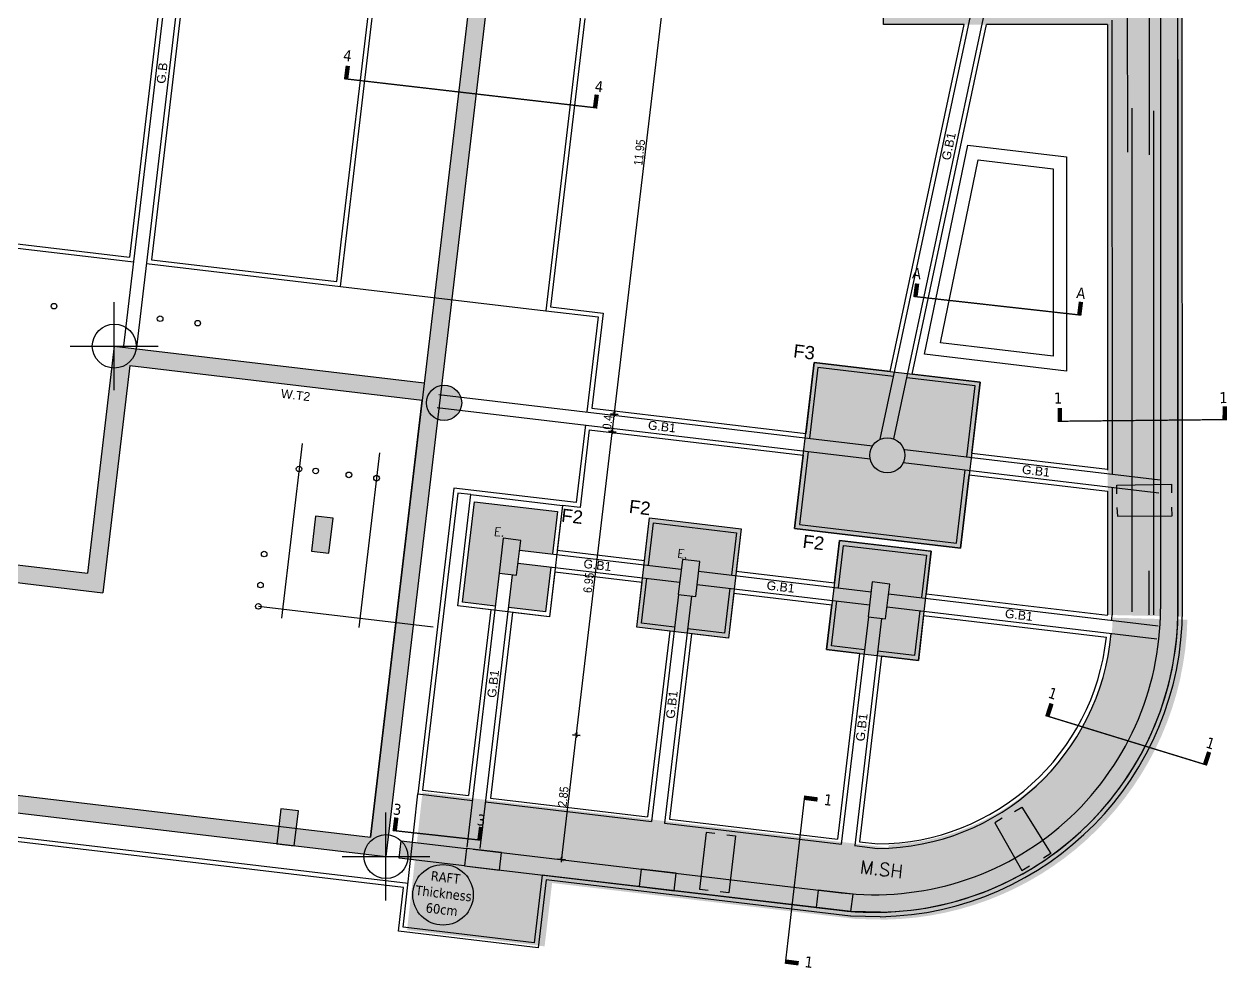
# Model space of a CAD drawing. Header units: millimetres. Extents: x 353738 to 353779397, y 355916 to 355984.
# Drawn here: x 353781.55 to 353808.91, y 355917.81 to 355939.27 of the extents above; entities that cross this region are included whole.
import ezdxf
from ezdxf.enums import TextEntityAlignment as Align
from ezdxf.lldxf.tags import DXFTag

# ---------------------------------------------------------------- set-up
doc = ezdxf.new("R2010")
doc.units = ezdxf.units.MM
doc.header["$PDMODE"] = 34
doc.header["$PDSIZE"] = -1.5
doc.linetypes.add('( Hidden )', pattern=[0.375, 0.25, -0.125])
for name, color, linetype in [('$AUDIT_BAD_LAYER1', 7, 'Continuous'), ('A-G-DIMENSION', 191, 'Continuous'), ('P-R-WPUS', 4, 'DRAIN_PIPE'), ('S-BLINDING LINE', 1, 'Continuous'), ('S-CONCRETE PLANS', 4, 'Continuous'), ('S-S-BEARING WALL', 150, 'Continuous'), ('S-S-BEARING WALL HATCH', 250, 'Continuous'), ('S-S-BEARING WALL HATCH UNDER THE GROUND', 250, 'Continuous'), ('S-S-BEARING WALL UNDER THE GROUND', 150, 'Continuous'), ('S-S-COLUMN', 60, 'Continuous'), ('S-S-COLUMN HATCH', 250, 'Continuous'), ('S-Steel', 3, 'Continuous'), ('S-SYMPOLS', 6, 'Continuous'), ('S-TAGS', 135, 'Continuous'), ('S-TEXT- BEAMS', 7, 'Continuous'), ('S-Text-Col.', 7, 'Continuous'), ('steel', 3, 'Continuous')]:
    doc.layers.add(name, color=color, linetype=linetype)
doc.layers.add('S-D-WATER PROOF', color=8, linetype='( Hidden )', lineweight=0)
doc.styles.add('ARIAL', font='arial.ttf')
doc.styles.add('Site 1-200 (m)', font='arial.ttf', dxfattribs={"width": 0.85, "height": 0.2})
doc.styles.get("Standard").update_dxf_attribs({"font": 'simplex.shx'})
doc.styles.add('Tohama', font='tahoma.ttf')
tags = doc.linetypes.add('DRAIN_PIPE', pattern='A,0.5,-0.2,["D",Standard,S=0.1,R=0,X=-0.1,Y=-0.05],-0.2', length=0.9).pattern_tags.tags
tags[6] = DXFTag(74, 10)
doc.dimstyles.new('FC 1-200 (m)', dxfattribs={"dimtxt": 0.26, "dimasz": 0.03, "dimexe": 0.144, "dimexo": 0.144, "dimgap": 0.03, "dimtad": 1, "dimzin": 9, "dimdsep": 46, "dimtxsty": 'Site 1-200 (m)', "dimblk": 'CC-DIMTICK', "dimcen": 90, "dimse1": 1, "dimse2": 1, "dimclrd": 256, "dimclrt": 256, "dimadec": 3, "dimazin": 0, "dimtfac": 1, "dimtix": 1, "dimtmove": 2, "dimatfit": 3, "dimfxl": 0.144, "dimtolj": 1, "dimlwd": -1, "dimarcsym": 0})

# ---------------------------------------------------------------- blocks, each defined once
blk = doc.blocks.new('CC-DIMTICK')
for p, q in [((0, 2.999999999999943), (0, -3.000000000000056)), ((2, -5.68e-14), (-2, -5.68e-14))]:
    blk.add_line(p, q)
at = {"const_width": 0.4444444444444445, "flags": 128}
blk.add_lwpolyline([(-1.414213562373094, -1.414213562373151), (1.414213562373094, 1.414213562373038)], dxfattribs=at)
blk = doc.blocks.new('*D4')
at = {"layer": 'A-G-DIMENSION', "transparency": 16777216}
blk.add_line((353793.7859694164, 355920.3012754897), (353794.1134395671, 355923.0683699052), dxfattribs=at)
at = {"layer": 'A-G-DIMENSION', "transparency": 16777216, "xscale": 0.03, "yscale": 0.03, "zscale": 0.03}
for p, rotation in [((353794.1169652956, 355923.0981620055), 83.25075668167635), ((353793.7824436879, 355920.2714833894), 263.2507566816763)]:
    blk.add_blockref('CC-DIMTICK', p, dxfattribs=dict(at, rotation=rotation))
at = {"layer": 'A-G-DIMENSION', "transparency": 16777216, "insert": (353793.8185054472, 355921.7003493708), "char_height": 0.2, "attachment_point": 5, "rotation": 83.25075668167635, "style": 'Site 1-200 (m)'}
blk.add_mtext('\\A1;2.85', dxfattribs=at)
blk = doc.blocks.new('*D5')
at = {"layer": 'A-G-DIMENSION', "transparency": 16777216}
blk.add_line((353794.1204910241, 355923.1279541058), (353794.9302402145, 355929.9702646435), dxfattribs=at)
at = {"layer": 'A-G-DIMENSION', "transparency": 16777216, "xscale": 0.03, "yscale": 0.03, "zscale": 0.03}
for p, rotation in [((353794.933765943, 355930.0000567438), 83.25075668167635), ((353794.1169652956, 355923.0981620055), 263.2507566816763)]:
    blk.add_blockref('CC-DIMTICK', p, dxfattribs=dict(at, rotation=rotation))
at = {"layer": 'A-G-DIMENSION', "transparency": 16777216, "insert": (353794.3941665747, 355926.564636048), "char_height": 0.2, "attachment_point": 5, "rotation": 83.25075668167635, "style": 'Site 1-200 (m)'}
blk.add_mtext('\\A1;6.95', dxfattribs=at)
blk = doc.blocks.new('*D6')
at = {"layer": 'A-G-DIMENSION', "transparency": 16777216}
blk.add_line((353794.9372916715, 355930.0298488441), (353794.9772503237, 355930.3674959951), dxfattribs=at)
at = {"layer": 'A-G-DIMENSION', "transparency": 16777216, "xscale": 0.03, "yscale": 0.03, "zscale": 0.03}
for p, rotation in [((353794.9807760521, 355930.3972880954), 83.25075668167635), ((353794.933765943, 355930.0000567438), 263.2507566816763)]:
    blk.add_blockref('CC-DIMTICK', p, dxfattribs=dict(at, rotation=rotation))
at = {"layer": 'A-G-DIMENSION', "transparency": 16777216, "insert": (353794.826071953, 355930.214199093), "char_height": 0.2, "attachment_point": 5, "rotation": 83.25075668167635, "style": 'Site 1-200 (m)'}
blk.add_mtext('\\A1;0.4', dxfattribs=at)
blk = doc.blocks.new('*D7')
at = {"layer": 'A-G-DIMENSION', "transparency": 16777216}
blk.add_line((353794.9843017806, 355930.4270801958), (353796.3816773329, 355942.2347826052), dxfattribs=at)
at = {"layer": 'A-G-DIMENSION', "transparency": 16777216, "xscale": 0.03, "yscale": 0.03, "zscale": 0.03}
for p, rotation in [((353796.3852030614, 355942.2645747055), 83.25075668167635), ((353794.9807760521, 355930.3972880954), 263.2507566816763)]:
    blk.add_blockref('CC-DIMTICK', p, dxfattribs=dict(at, rotation=rotation))
at = {"layer": 'A-G-DIMENSION', "transparency": 16777216, "insert": (353795.5517905122, 355936.3464580739), "char_height": 0.2, "attachment_point": 5, "rotation": 83.25075668167635, "style": 'Site 1-200 (m)'}
blk.add_mtext('\\A1;11.95', dxfattribs=at)

msp = doc.modelspace()

# ---------------------------------------------------------------- hatches: boundary and pattern name
at = {"linetype": 'DRAIN_PIPE'}
h = msp.add_hatch(color=2, dxfattribs=at)
h.dxf.hatch_style = 1
h.paths.add_polyline_path([(353793.6851647515, 355928.184197383), (353791.7983158345, 355928.4074954011), (353791.5280077073, 355926.123415133), (353792.2730775729, 355926.0352402809), (353792.3609604448, 355926.7800799617), (353792.4549806631, 355927.5745426635), (353792.8522120139, 355927.5275325544), (353792.8260967186, 355927.3068605703), (353793.5709055016, 355927.2187166158)])
h.paths.add_polyline_path([(353793.5356479199, 355926.9207931026), (353792.7908391368, 355927.0089370571), (353792.7581917958, 355926.7330698526), (353792.6588840211, 355926.7448223724), (353792.571001593, 355925.999982639), (353793.4148566243, 355925.9001171148)])
h.paths.add_polyline_path([(353792.2060414504, 355927.5917561247), (353792.4920480231, 355927.5579088462), (353792.5258953016, 355927.8439154188), (353792.2398887289, 355927.8777626974)], flags=24)
at = {"layer": 'S-D-WATER PROOF'}
h = msp.add_hatch(color=254, dxfattribs=at)
h.dxf.hatch_style = 1
h.paths.add_polyline_path([(353796.5214760477, 355977.2521893361), (353796.0359116588, 355973.0234286839), (353806.1911921027, 355971.8171892425), (353806.1934424161, 355961.179397847), (353803.5444633846, 355961.1788374833), (353803.5452672415, 355957.378805547), (353805.6942420709, 355957.37926014), (353805.6953394216, 355952.1918104106), (353802.2952221078, 355952.1910911513), (353802.2960048106, 355948.4910600555), (353805.6961210287, 355948.4969591894), (353805.6971665897, 355943.5543316862), (353801.0971279301, 355943.5533585963), (353801.0980375577, 355939.2533224578), (353806.198987394, 355939.2544015103), (353806.2000128145, 355925.831994887), (353807.8997833885, 355925.7934779449), (353807.8903117256, 355976.0468500159)])
h = msp.add_hatch(color=254, dxfattribs=at)
h.dxf.hatch_style = 1
h.paths.add_polyline_path([(353803.2974631784, 355931.1249323021), (353799.5237653444, 355931.5715283385), (353799.0771693078, 355927.7978305042), (353802.850867142, 355927.3512344679)])
h.paths.add_polyline_path([(353800.1022728132, 355927.5254672114), (353802.1877374057, 355927.2786641387), (353801.893924224, 355924.7959681953), (353799.8084596313, 355925.0427712679)])
h.paths.add_polyline_path([(353795.7823818714, 355928.0367021479), (353797.867846464, 355927.7898990751), (353797.5740332822, 355925.3072031316), (353795.4885686896, 355925.5540062043)])
h = msp.add_hatch(color=254, dxfattribs=at)
h.dxf.hatch_style = 1
edge = h.paths.add_edge_path()
edge.add_line((353790.6171667986, 355921.7980844865), (353801.2050555693, 355920.5450670572))
edge.add_line((353801.2050555693, 355920.5450670572), (353801.2312087251, 355920.608775862))
edge.add_arc((353801.0170223285, 355925.9035810911), 5.299135611267113, 272.3164760020381, 358.5361918868266)
edge.add_line((353806.3144286235, 355925.7682120647), (353808.0138811732, 355925.7245115207))
edge.add_arc((353801.0168495631, 355925.9038178694), 6.999328690549257, -88.95500507841388, -1.4679437833348743, ccw=False)
edge.add_line((353801.1445004564, 355918.9056532981), (353800.4658219318, 355918.9206736029))
edge.add_line((353800.4658219318, 355918.9206736029), (353793.5639272094, 355919.7374742484))
edge.add_line((353793.5639272094, 355919.7374742483), (353793.3935155639, 355918.2975106011))
edge.add_line((353793.393515564, 355918.2975106011), (353790.2653186746, 355918.6677152103))
edge.add_line((353790.2653186747, 355918.6677152103), (353790.6171667988, 355921.7980844865))
at = {"layer": 'S-S-BEARING WALL HATCH'}
h = msp.add_hatch(color=256, dxfattribs=at)
h.dxf.hatch_style = 1
h.paths.add_polyline_path([(353807.4009002683, 355925.9722043606), (353807.800903639, 355925.972245363), (353807.7903296795, 355975.9579836485), (353800.9949271124, 355976.7621815428), (353800.9596695305, 355976.4642580296), (353807.3903801925, 355975.7032193828)])
h = msp.add_hatch(color=256, dxfattribs=at)
h.dxf.hatch_style = 1
h.paths.add_polyline_path([(353790.6110315237, 355930.7130255579), (353790.6580416328, 355931.1102569088), (353783.6071851532, 355931.9446863453), (353782.9490435875, 355926.3834471082), (353783.3462749385, 355926.336436999), (353783.957406395, 355931.5004448853)])
h = msp.add_hatch(color=256, dxfattribs=at)
h.dxf.hatch_style = 1
edge = h.paths.add_edge_path()
edge.add_arc((353800.9008456402, 355925.970829342), 6.900058144042577, 348.1792940926646, 360.0117581649846)
edge.add_line((353807.800903639, 355925.972245363), (353807.4009002682, 355925.9722043606))
edge.add_line((353807.4009002683, 355925.9722043606), (353807.3393747738, 355925.0786103925))
edge.add_arc((353800.8901609451, 355925.9773414492), 6.511534114181518, 265.7649453025323, 352.0666306523914, ccw=False)
edge.add_line((353800.4092948283, 355919.4835871962), (353791.620551189, 355920.52368586))
edge.add_line((353791.6205511888, 355920.5236858599), (353791.5735410797, 355920.126454509))
edge.add_line((353791.5735410798, 355920.126454509), (353800.3622847192, 355919.0863558453))
edge.add_arc((353800.8911213192, 355925.9769163836), 6.910824312652067, 265.6112680987744, 348.1464136262885)
h = msp.add_hatch(color=256, dxfattribs=at)
h.dxf.hatch_style = 1
h.paths.add_polyline_path([(353789.7859999999, 355920.338), (353789.833010109, 355920.7352313509), (353778.3629548498, 355922.0926482511), (353778.3159447407, 355921.6954169002)])
h = msp.add_hatch(color=256, dxfattribs=at)
h.dxf.hatch_style = 1
h.paths.add_polyline_path([(353791.6180457716, 355920.5239823621), (353790.1309336242, 355920.6999737688), (353790.0839235152, 355920.3027424179), (353791.5710356626, 355920.1267510112)])
at = {"layer": 'S-S-BEARING WALL HATCH UNDER THE GROUND'}
h = msp.add_hatch(color=256, dxfattribs=at)
h.dxf.hatch_style = 1
h.paths.add_polyline_path([(353790.6580416328, 355931.1102569088), (353791.0552729838, 355931.0632467998), (353796.4908168481, 355976.9931217551), (353796.0935854972, 355977.0401318642)])
h = msp.add_hatch(color=256, dxfattribs=at)
h.dxf.hatch_style = 1
h.paths.add_polyline_path([(353789.435778758, 355920.78224146), (353789.833010109, 355920.7352313509), (353791.0552729838, 355931.0632467998), (353790.6580416328, 355931.1102569088)])
h = msp.add_hatch(color=256, dxfattribs=at)
h.dxf.hatch_style = 1
h.paths.add_polyline_path([(353777.7671078234, 355922.1631634147), (353778.1643391743, 355922.1161533056), (353778.7284604835, 355926.8829295174), (353782.9490435875, 355926.3834471082), (353782.9960537158, 355926.7806786209), (353778.3782392417, 355927.3271709773)])
at = {"layer": 'S-S-COLUMN HATCH'}
h = msp.add_hatch(color=256, dxfattribs=at)
h.dxf.hatch_style = 1
edge = h.paths.add_edge_path()
edge.add_arc((353791.1075707124, 355930.6542629216), 0.4000033706691012, -6.749243318334468, 353.2507566816655)
h = msp.add_hatch(color=256, dxfattribs=at)
h.dxf.hatch_style = 1
edge = h.paths.add_edge_path()
edge.add_arc((353791.1075707124, 355930.6542629216), 0.4000033706691012, -6.749243318334468, 353.2507566816655)
h = msp.add_hatch(color=256, dxfattribs=at)
h.dxf.hatch_style = 1
edge = h.paths.add_edge_path()
edge.add_arc((353801.1873162432, 355929.4613814032), 0.4000033706691012, -6.749243318334468, 353.2507566816655)
h = msp.add_hatch(color=256, dxfattribs=at)
h.dxf.hatch_style = 1
h.paths.add_polyline_path([(353788.4879547736, 355927.2384285252), (353788.5819749918, 355928.0328912271), (353788.1847436402, 355928.0799013363), (353788.090723422, 355927.2854386344)])
h = msp.add_hatch(color=256, dxfattribs=at)
h.dxf.hatch_style = 1
h.paths.add_polyline_path([(353788.4879547736, 355927.2384285252), (353788.5819749918, 355928.0328912271), (353788.1847436408, 355928.0799013362), (353788.0907234226, 355927.2854386343)])
h = msp.add_hatch(color=256, dxfattribs=at)
h.dxf.hatch_style = 1
h.paths.add_polyline_path([(353792.7581917958, 355926.7330698526), (353792.8522120139, 355927.5275325544), (353792.4549806631, 355927.5745426635), (353792.3609604448, 355926.7800799617)])
h = msp.add_hatch(color=256, dxfattribs=at)
h.dxf.hatch_style = 1
h.paths.add_polyline_path([(353796.8298131432, 355926.2512162343), (353796.9238333614, 355927.0456789361), (353796.5266020104, 355927.0926890452), (353796.4325817922, 355926.2982263434)])
h = msp.add_hatch(color=256, dxfattribs=at)
h.dxf.hatch_style = 1
h.paths.add_polyline_path([(353801.1497040849, 355925.7399812979), (353801.2437243031, 355926.5344439997), (353800.8464929522, 355926.5814541089), (353800.752472734, 355925.786991407)])
h = msp.add_hatch(color=256, dxfattribs=at)
h.dxf.hatch_style = 1
h.paths.add_polyline_path([(353787.7005354079, 355920.5848030727), (353787.7945556261, 355921.3792657746), (353787.3973242744, 355921.4262758838), (353787.3033040563, 355920.6318131819)])
h = msp.add_hatch(color=256, dxfattribs=at)
h.dxf.hatch_style = 1
h.paths.add_polyline_path([(353792.4150138908, 355920.4296656418), (353791.6205511889, 355920.52368586), (353791.585293607, 355920.2257623468), (353792.3797563089, 355920.1317421285)])
h = msp.add_hatch(color=256, dxfattribs=at)
h.dxf.hatch_style = 1
h.paths.add_polyline_path([(353796.3873273998, 355919.9595645509), (353795.5928646979, 355920.053584769), (353795.5458545888, 355919.6563534181), (353796.3403172908, 355919.5623331999)])
h = msp.add_hatch(color=256, dxfattribs=at)
h.dxf.hatch_style = 1
h.paths.add_polyline_path([(353800.4092948283, 355919.4835871962), (353799.6148321264, 355919.5776074144), (353799.5678220174, 355919.1803760636), (353800.3622847192, 355919.0863558454)])

# ---------------------------------------------------------------- linework, layer by layer
at = {"color": 2}
for points in [[(353802.850867142, 355927.3512344679), (353799.0771693078, 355927.7978305042), (353799.523765344, 355931.5715283385), (353803.2974631784, 355931.1249323021)], [(353793.5024119347, 355925.7890567498), (353791.4169473422, 355926.0358598225), (353791.7166367876, 355928.5682096849), (353793.8021013803, 355928.3214066122)], [(353795.7823818714, 355928.0367021479), (353797.867846464, 355927.7898990751), (353797.5740332822, 355925.3072031316), (353795.4885686896, 355925.5540062043)], [(353802.0982885646, 355927.2892499089), (353800.1022728132, 355927.5254672114), (353799.8084596313, 355925.0427712679), (353801.893924224, 355924.7959681953), (353802.1877374058, 355927.2786641387)]]:
    msp.add_lwpolyline(points, close=True, dxfattribs=at)
at = {"color": 31, "true_color": 0xfecc66}
for p in [(353783.607, 355931.9439999999), (353789.7860000001, 355920.338)]:
    msp.add_point(p, dxfattribs=at)
at = {"layer": 'P-R-WPUS', "linetype": 'ByBlock'}
for points in [[(353805.2620832919, 355931.3779500162), (353802.0349469127, 355931.7598635607), (353803.0181018608, 355936.5092355619), (353805.2610539733, 355936.2437947218)], [(353804.9620093397, 355931.7155581413), (353802.395024737, 355932.0193464146), (353803.2560982458, 355936.1789739698), (353804.9611078348, 355935.9771956192)]]:
    msp.add_lwpolyline(points, close=True, dxfattribs=at)
at = {"layer": 'S-BLINDING LINE'}
for p, q in [((353807.9009044795, 355925.9722665171), (353807.8903117256, 355976.0468500159)), ((353801.0980375577, 355939.2533224578), (353801.0975658652, 355941.4831303357)), ((353784.699960393, 355940.2740519309), (353783.9536749112, 355933.9680042343)), ((353785.1964995818, 355940.2152892945), (353784.4502140999, 355933.9092415979)), ((353802.9345307118, 355939.2537109487), (353801.0980375577, 355939.2533224578)), ((353801.2531386889, 355931.3668666737), (353802.9345307118, 355939.2537109487)), ((353801.7517981133, 355931.3078531193), (353803.4457942607, 355939.2538191011)), ((353806.1971715182, 355939.2544011262), (353803.4457942607, 355939.2538191011)), ((353806.1971715182, 355939.2544011262), (353806.1986281708, 355929.1229558945)), ((353794.4670306178, 355930.5364204625), (353799.3331146672, 355929.9605466261)), ((353794.4082679814, 355930.0398812738), (353799.2743520308, 355929.4640074373)), ((353803.1068125012, 355929.5139505896), (353806.1986245626, 355929.1480519214)), ((353803.0480498649, 355929.0174114009), (353806.1986969538, 355928.6445499362)), ((353791.4187132745, 355928.6034672668), (353790.6195413816, 355921.8505339766)), ((353806.1986969538, 355928.6445499362), (353806.1991013346, 355925.8319623276)), ((353793.6819658668, 355927.3062719262), (353795.6681226215, 355927.0712213807)), ((353793.623199739, 355926.8097032358), (353795.6093570005, 355926.5746569716)), ((353797.7535872141, 355926.824418308), (353799.9880135633, 355926.5599864443)), ((353797.6948221249, 355926.3278583941), (353799.9292490442, 355926.0634313468)), ((353802.0734781559, 355926.3131833716), (353806.199033022, 355925.824947023)), ((353792.1674438724, 355925.9470427549), (353791.6652146708, 355921.7267843902)), ((353792.6639831664, 355925.8882801061), (353792.1617539647, 355921.6680217414)), ((353802.0147141688, 355925.8166327694), (353806.169952894, 355925.3248925843)), ((353796.2390652199, 355925.4651891367), (353795.7368360182, 355921.2449307719)), ((353796.7356045138, 355925.4064264879), (353796.2333753121, 355921.1861681232)), ((353800.5589561616, 355924.9539542003), (353800.0567269599, 355920.7336958355)), ((353801.0554954555, 355924.8951915515), (353800.5532662538, 355920.6749331867)), ((353790.6195413816, 355921.8505339766), (353791.6652146708, 355921.7267843902)), ((353792.1617539647, 355921.6680217414), (353795.7368360182, 355921.2449307719)), ((353796.2333753121, 355921.1861681232), (353800.0567269599, 355920.7336958355)), ((353800.5532662538, 355920.6749331867), (353800.9721015066, 355920.6253663766)), ((353801.0292107165, 355918.9720277027), (353800.3601403834, 355918.9863779961))]:
    msp.add_line(p, q, dxfattribs=at)
for points in [[(353784.4502140999, 355933.9092415979), (353788.0686950663, 355933.4810146099), (353788.6645420928, 355933.4104994462), (353788.7703148383, 355934.3042699858), (353789.4402088929, 355939.9648167371)], [(353794.3062929421, 355939.3889429006), (353793.530626142, 355932.8346256098)], [(353806.2471850016, 355939.2544117061), (353806.2471782251, 355939.2544117045)], [(353775.7236987, 355927.8707024995), (353776.5489858883, 355934.8443077737), (353783.9536749112, 355933.9680042343)], [(353788.0686950663, 355933.4810146099), (353788.6645420928, 355933.4104994462), (353788.7703148383, 355934.3042699858)], [(353793.530626142, 355932.8346256098), (353794.722320195, 355932.6935952825), (353794.4670306178, 355930.5364204625)], [(353801.2531386889, 355931.3668666737), (353799.5237653444, 355931.5715283385), (353799.3331146672, 355929.9605466261)], [(353803.1068125012, 355929.5139505896), (353803.2974631784, 355931.1249323021), (353801.7517981133, 355931.3078531193)], [(353794.4082679814, 355930.0398812738), (353794.1993327313, 355928.2743965031), (353793.8021013803, 355928.3214066122)], [(353799.2743520308, 355929.4640074373), (353799.0771693078, 355927.7978305042), (353802.850867142, 355927.3512344679), (353803.0480498649, 355929.0174114009)], [(353791.7166367877, 355928.5682096849), (353791.4187132745, 355928.6034672668)], [(353792.1674438724, 355925.9470427549), (353791.4169473422, 355926.0358598226), (353791.7166367877, 355928.5682096849)], [(353793.8021013803, 355928.3214066122), (353793.6819658668, 355927.3062719262)], [(353795.6681226215, 355927.0712213807), (353795.7823818714, 355928.0367021479), (353797.867846464, 355927.7898990751), (353797.7535872141, 355926.824418308)], [(353799.9880135633, 355926.5599864443), (353800.1022728132, 355927.5254672114), (353802.1877374057, 355927.2786641387), (353802.0734781559, 355926.3131833716)], [(353793.623199739, 355926.8097032358), (353793.5024119347, 355925.7890567498), (353792.6639831664, 355925.8882801061)], [(353796.2390652199, 355925.4651891367), (353795.4885686896, 355925.5540062043), (353795.6093570005, 355926.5746569716)], [(353797.6948221249, 355926.3278583941), (353797.5740332822, 355925.3072031316), (353796.7356045138, 355925.4064264879)], [(353800.5589561616, 355924.9539542003), (353799.8084596313, 355925.0427712679), (353799.9292490442, 355926.0634313468)], [(353802.0147141688, 355925.8166327694), (353801.893924224, 355924.7959681953), (353801.0554954555, 355924.8951915515)], [(353800.3505321919, 355918.9870480076), (353793.428775902, 355919.8061991585), (353793.2466117292, 355918.2669276735), (353790.0687609211, 355918.6430085463), (353790.186346924, 355919.636600089), (353777.7194039605, 355921.1119930744), (353777.6845111045, 355920.8171514632), (353767.6551970545, 355922.0040646978)]]:
    msp.add_lwpolyline(points, dxfattribs=at)
for centre, radius, start, end in [((353800.9008456402, 355925.970829342), 7.000058986709239, 271.0837712197441, 0.0121203233512713), ((353800.9449968471, 355925.8796170631), 5.254320597368997, 359.4038393674248, 359.490309406043), ((353800.9449968471, 355925.8796170631), 5.254320597368997, 270.2955642781697, 353.9397088123227)]:
    msp.add_arc(centre, radius, start, end, dxfattribs=at)
at = {"layer": 'S-CONCRETE PLANS'}
for p, q in [((353789.1955337622, 355977.4103624432), (353783.8153219627, 355931.9480386437)), ((353789.4934572754, 355977.3751048613), (353784.1132454758, 355931.9127810618)), ((353807.800903639, 355925.972245363), (353807.7903296795, 355975.9579836485)), ((353807.7986236363, 355925.7934565457), (353807.7903296795, 355975.9579836485)), ((353801.0273145991, 355929.827990419), (353803.4271852231, 355941.0849760792)), ((353801.3351412485, 355929.8330673786), (353803.7268459453, 355941.0517494221)), ((353806.2971622383, 355939.3544231231), (353806.298645843, 355929.0355162785)), ((353788.7520974032, 355933.2994390812), (353793.4195657771, 355932.7470702993)), ((353790.9857588807, 355930.8477108219), (353800.8523746672, 355929.6800520169)), ((353790.9505012989, 355930.5497873086), (353800.7947161287, 355929.3847795316)), ((353801.5864484032, 355929.5931784952), (353807.3954744593, 355928.9057127452)), ((353801.5511908214, 355929.295254982), (353807.3602168775, 355928.6077892319)), ((353806.2986892778, 355928.7334150873), (353806.2991064318, 355925.8319868309)), ((353792.8260967186, 355927.3068605703), (353796.500486715, 355926.8720170611)), ((353792.7908391368, 355927.0089370571), (353796.4652291332, 355926.5740935479)), ((353792.3609604448, 355926.7800799617), (353791.6260006315, 355920.5510250747)), ((353792.6588840211, 355926.7448223723), (353791.9243649532, 355920.5194710917)), ((353796.8977180661, 355926.825006952), (353800.8203776568, 355926.3607821248)), ((353796.8624604842, 355926.5270834389), (353800.7851200749, 355926.0628586115)), ((353796.4394999757, 355926.297407615), (353795.8283685192, 355921.1333997286)), ((353796.7374236071, 355926.2621500193), (353796.1215597429, 355921.0987021868)), ((353801.2176090078, 355926.3137720157), (353807.347491528, 355925.5883346972)), ((353801.182351426, 355926.0158485024), (353807.3214076285, 355925.28932553)), ((353800.758709853, 355925.7862532787), (353800.1413412774, 355920.6229835206)), ((353801.0573145488, 355925.7509150828), (353800.4461830922, 355920.5869071964)), ((353790.1806579198, 355918.7304648459), (353790.5084810166, 355921.7629786661)), ((353790.5084810166, 355921.7629786661), (353791.7527053727, 355921.6157316712)), ((353792.0506289491, 355921.5804740819), (353795.8243267202, 355921.133878053)), ((353796.1222502965, 355921.0986204636), (353800.1442176619, 355920.6226431165)), ((353800.4421412381, 355920.5873855272), (353800.9664329645, 355920.5253385333)), ((353793.3412205916, 355919.9172595235), (353793.1590564187, 355918.3779880386)), ((353800.3622847192, 355919.0863558454), (353793.3412205916, 355919.9172595235)), ((353801.0313550523, 355919.0720055521), (353800.3622847192, 355919.0863558454)), ((353793.1590564187, 355918.3779880386), (353790.1806579198, 355918.7304648459))]:
    msp.add_line(p, q, dxfattribs=at)
for points in [[(353788.7520974032, 355933.2994390812), (353789.5512692579, 355940.0523720476)], [(353794.2187376317, 355939.5000032657), (353793.4195657771, 355932.7470702993)], [(353775.8112540105, 355927.7596421345), (353776.6365411987, 355934.7332474086), (353784.0412302216, 355933.8569438692)], [(353784.3391537348, 355933.8216862875), (353788.7520974032, 355933.2994390812)], [(353793.4195657771, 355932.7470702993), (353794.6112598299, 355932.606039972), (353794.3559702527, 355930.448865152)], [(353801.3319309778, 355931.2568433632), (353799.6113206547, 355931.4604679734), (353799.4206699775, 355929.849486261)], [(353802.9957521362, 355929.4263952792), (353803.1864028134, 355931.0373769916), (353801.6311266325, 355931.2214352306)], [(353794.320712671, 355930.1509416387), (353794.1117774208, 355928.3854568681), (353791.3311579641, 355928.7145276318)], [(353799.3854123957, 355929.5515627477), (353799.1882296728, 355927.8853858148), (353802.7633118315, 355927.4622948329), (353802.9604945544, 355929.1284717659)], [(353791.3311579641, 355928.7145276318), (353790.5084810166, 355921.7629786661)], [(353792.2785688881, 355926.0345904144), (353791.5280077073, 355926.123415133), (353791.7983158345, 355928.4074954011), (353793.6851647515, 355928.184197383), (353793.5709055016, 355927.2187166158)], [(353795.755677932, 355926.9601610157), (353795.8699371819, 355927.9256417828), (353797.756786099, 355927.7023437646), (353797.6425268491, 355926.7368629975)], [(353800.0755688737, 355926.4489260793), (353800.1898281236, 355927.4144068464), (353802.0766770407, 355927.1911088282), (353801.9624177908, 355926.2256280611)], [(353793.5356479199, 355926.9207931026), (353793.4148566243, 355925.9001171148), (353792.5764924644, 355925.999332825)], [(353796.3501902355, 355925.5527367962), (353795.5996290546, 355925.6415615148), (353795.7204203502, 355926.6622375026)], [(353797.6072692673, 355926.4389394843), (353797.4864779716, 355925.4182634965), (353796.6481138119, 355925.5174792068)], [(353800.6700811772, 355925.0415018597), (353799.9195199964, 355925.1303265784), (353800.040311292, 355926.1510025661)], [(353801.927160209, 355925.9277045479), (353801.8063689135, 355924.9070285601), (353800.9680047535, 355925.0062442704)], [(353790.2881964433, 355919.7252454515), (353777.6318486501, 355921.2230534394), (353777.5969557941, 355920.9282118283), (353763.5882243574, 355922.5860668579), (353763.8820375393, 355925.0687628014), (353764.3439422431, 355925.0140989627)]]:
    msp.add_lwpolyline(points, dxfattribs=at)
for centre, radius, start, end in [((353800.9008456402, 355925.970829342), 6.900058144041965, 271.0837712197441, 0.0121203233512713), ((353800.9449968471, 355925.8796170631), 5.354321440036271, 358.2134297069462, 359.490309406043), ((353800.9449968471, 355925.8796170631), 5.354321440036271, 270.2293852435465, 354.9972159116439)]:
    msp.add_arc(centre, radius, start, end, dxfattribs=at)
at = {"layer": 'S-S-BEARING WALL'}
for p, q in [((353796.5260744299, 355977.2910452684), (353789.7859999999, 355920.338)), ((353796.0818329699, 355976.9408240264), (353789.435778758, 355920.78224146)), ((353783.6071851532, 355931.9446863453), (353782.9960536966, 355926.780678459)), ((353783.957406395, 355931.5004448853), (353783.3462749385, 355926.336436999)), ((353789.435778758, 355920.78224146), (353790.6110315237, 355930.7130255579))]:
    msp.add_line(p, q, dxfattribs=at)
at = {"layer": 'S-S-BEARING WALL UNDER THE GROUND'}
for p, q in [((353807.3903801925, 355975.7032193828), (353807.4009002683, 355925.9722043606)), ((353783.6071851532, 355931.9446863453), (353790.6580416328, 355931.1102569088)), ((353783.957406395, 355931.5004448853), (353790.6110315237, 355930.7130255579)), ((353778.3782392417, 355927.3271709773), (353782.9960536966, 355926.780678459)), ((353778.7284604835, 355926.8829295174), (353783.3462749385, 355926.336436999)), ((353767.4417365074, 355922.9823186367), (353789.7859999999, 355920.338)), ((353778.1643391743, 355922.1161533056), (353789.435778758, 355920.78224146)), ((353791.6205511888, 355920.5236858599), (353791.5735410798, 355920.126454509)), ((353791.7695129455, 355920.506057069), (353800.1369313674, 355919.5158198888)), ((353791.5735410798, 355920.126454509), (353800.0899212584, 355919.1185885378))]:
    msp.add_line(p, q, dxfattribs=at)
msp.add_lwpolyline([(353807.800903639, 355925.972245363), (353807.7903296795, 355975.9579836485), (353800.9949271124, 355976.7621815428)], dxfattribs=at)
msp.add_lwpolyline([(353791.5710356626, 355920.1267510112), (353790.0839235152, 355920.3027424179), (353790.1309336242, 355920.6999737688), (353791.6180457716, 355920.5239823621)], close=True, dxfattribs=at)
for radius in [6.900058144041989, 6.500054773372887]:
    msp.add_arc((353800.9008456402, 355925.970829342), radius, 263.2507566816763, 0.0121203233512713, dxfattribs=at)
at = {"layer": 'S-S-COLUMN'}
for points in [[(353788.4879547736, 355927.2384285252), (353788.5819749918, 355928.0328912271), (353788.1847436402, 355928.0799013363), (353788.090723422, 355927.2854386344)], [(353788.4879547736, 355927.2384285252), (353788.5819749918, 355928.0328912271), (353788.1847436408, 355928.0799013362), (353788.0907234226, 355927.2854386343)], [(353792.7581917958, 355926.7330698526), (353792.8522120139, 355927.5275325544), (353792.4549806631, 355927.5745426635), (353792.3609604448, 355926.7800799617)], [(353796.8298131432, 355926.2512162343), (353796.9238333614, 355927.0456789361), (353796.5266020104, 355927.0926890452), (353796.4325817922, 355926.2982263434)], [(353801.1497040849, 355925.7399812979), (353801.2437243031, 355926.5344439997), (353800.8464929522, 355926.5814541089), (353800.752472734, 355925.786991407)], [(353787.7005354079, 355920.5848030727), (353787.7945556261, 355921.3792657746), (353787.3973242744, 355921.4262758838), (353787.3033040563, 355920.6318131819)], [(353792.4150138908, 355920.4296656418), (353791.6205511889, 355920.52368586), (353791.5735410798, 355920.126454509), (353792.3680037817, 355920.0324342909)], [(353796.3873273998, 355919.9595645509), (353795.5928646979, 355920.053584769), (353795.5458545888, 355919.6563534181), (353796.3403172908, 355919.5623331999)], [(353800.4092948283, 355919.4835871962), (353799.6148321264, 355919.5776074144), (353799.5678220174, 355919.1803760636), (353800.3622847192, 355919.0863558454)]]:
    msp.add_lwpolyline(points, close=True, dxfattribs=at)
for centre in [(353791.1075707124, 355930.6542629216), (353791.1075707124, 355930.6542629216), (353801.1873162432, 355929.4613814032)]:
    msp.add_circle(centre, 0.4000033706691008, dxfattribs=at)
at = {"layer": 'S-Steel'}
for p, q in [((353806.6459332772, 355946.3903437014), (353806.6477390775, 355936.3545567077)), ((353807.1397323022, 355946.3904481594), (353807.1415496581, 355936.2904412028)), ((353806.7475279368, 355937.3544672658), (353806.7495889538, 355925.9003060893)), ((353807.2413385175, 355937.290351761), (353807.2433995343, 355925.8361905845)), ((353787.8776355213, 355929.7274248028), (353787.4075344303, 355925.7551112932)), ((353789.6400906576, 355929.518848093), (353789.1699895667, 355925.5465345834)), ((353790.8567088912, 355925.5563692079), (353786.8843953816, 355926.0264702989))]:
    msp.add_line(p, q, dxfattribs=at)
at = {"layer": 'S-SYMPOLS'}
for points in [[(353788.9177046461, 355938.3159099674, 0.1000008426672752, 0.1000008426672752, 0), (353788.8799058889, 355938.0182981889, 0.0300002528001826, 0.0300002528001826, 0), (353794.5419403312, 355937.3640074605, 0.1000008426672752, 0.1000008426672752, 0), (353794.5797390881, 355937.661619239, 0.1000008426672752, 0.1000008426672752, 0)], [(353801.8655554764, 355933.3665923232, 0.1000008426672752, 0.1000008426672752, 0), (353801.8277567195, 355933.0689805447, 0.0300002528001826, 0.0300002528001826, 0), (353805.5545633572, 355932.6528350333, 0.1000008426672752, 0.1000008426672752, 0), (353805.5923621142, 355932.9504468119, 0.1000008426672752, 0.1000008426672752, 0)], [(353805.1129359061, 355930.5355825288, 0.1000008426672752, 0.1000008426672752, 0), (353805.1114216479, 355930.2355838224, 0.0300002528001826, 0.0300002528001826, 0), (353808.8611997437, 355930.2733863862, 0.1000008426672752, 0.1000008426672752, 0), (353808.862714002, 355930.5733850925, 0.1000008426672752, 0.1000008426672752, 0)], [(353804.9222239856, 355923.8177617613, 0.1000008426672752, 0.1000008426672752, 0), (353804.8298291013, 355923.532341541, 0.0300002528001826, 0.0300002528001826, 0), (353808.4145851214, 355922.4315286241, 0.1000008426672752, 0.1000008426672752, 0), (353808.5069800056, 355922.7169488443, 0.1000008426672752, 0.1000008426672752, 0)], [(353799.6020693881, 355921.6370324875, 0.1000008426672752, 0.1000008426672752, 0), (353799.3046050024, 355921.6759741889, 0.0300002528001826, 0.0300002528001826, 0), (353798.8741466911, 355917.9507935967, 0.1000008426672752, 0.1000008426672752, 0), (353799.1716110769, 355917.9118518955, 0.1000008426672752, 0.1000008426672752, 0)], [(353790.0221269985, 355921.22450863, 0.1000008426672752, 0.1000008426672752, 0), (353789.9843282416, 355920.9268968513, 0.0300002528001826, 0.0300002528001826, 0), (353791.9124292147, 355920.7144962691, 0.1000008426672752, 0.1000008426672752, 0), (353791.9502279717, 355921.0121080477, 0.1000008426672752, 0.1000008426672752, 0)]]:
    msp.add_lwpolyline(points, format="xyseb", dxfattribs=at)
at = {"layer": 'S-TAGS', "ltscale": 0.05}
for centre, radius in [((353782.2366012774, 355932.8526941468), 0.0637505372003879), ((353784.6489837749, 355932.5672021682), 0.0637505372003879), ((353785.5049219441, 355932.4659066722), 0.0637505372003879), ((353787.8093644074, 355929.150539803), 0.0637505372003879), ((353788.1886840818, 355929.1056494406), 0.0637505372003879), ((353788.9419847242, 355929.016500522), 0.0637505372003879), ((353789.5718195438, 355928.9419630932), 0.0637505372003879), ((353787.0155102412, 355927.2171501224), 0.0637505372003879), ((353786.932070167, 355926.5120887206), 0.0637505372003879), ((353786.8843953816, 355926.0264702989), 0.0637505372003879), ((353791.0833389304, 355919.4685906593), 0.6890058059775263)]:
    msp.add_circle(centre, radius, dxfattribs=at)
at = {"layer": 'steel'}
msp.add_line((353807.1430563795, 355925.8362910372), (353807.1428764632, 355926.836180881), dxfattribs=at)
for points in [[(353806.4049560678, 355928.584791165), (353806.4089085619, 355928.7837617742), (353807.6539874027, 355928.8087545122), (353807.654168747, 355928.6087529091)], [(353806.4107615097, 355928.2767098105), (353806.4198538349, 355928.0779077602), (353807.6651627547, 355928.0850946415), (353807.660176248, 355928.2850341546)], [(353804.0773954711, 355921.364256203), (353804.2502905248, 355921.4628068293), (353804.9096841766, 355920.4063760606), (353804.7380217567, 355920.3037471771)], [(353803.7997777447, 355921.2128142729), (353803.6309811467, 355921.1073977937), (353804.2479440877, 355920.0256387232), (353804.4197454753, 355920.128034804)], [(353797.2667421799, 355920.8624775656), (353797.0681265044, 355920.8859826201), (353796.9153436498, 355919.5949807295), (353797.1139593253, 355919.5714756749)], [(353797.5360016832, 355920.830612209), (353797.7346173587, 355920.8071071545), (353797.5818345041, 355919.5161052638), (353797.3832188286, 355919.5396103183)]]:
    msp.add_lwpolyline(points, dxfattribs=at)

# ---------------------------------------------------------------- texts
at = {"layer": '$AUDIT_BAD_LAYER1'}
for s, height, p in [('E.', 0.1920016179211686, (353792.3546859499, 355927.6225002475, 1.574694581e-07)), ('E.', 0.1920016179211686, (353796.5217586631, 355927.1266971069, 1.574694581e-07)), ('M.SH', 0.3000025280018256, (353801.0357310188, 355919.9020931, 1.968368226e-07))]:
    msp.add_text(s, height=height, rotation=353.2507566816763, dxfattribs=at).set_placement(p, align=Align.CENTER)
at = {"layer": 'S-SYMPOLS', "style": 'Tohama'}
for s, rotation, p in [('4', 352.8305947141701, (353788.8024754763, 355938.4359994245)), ('4', 353.322854829743, (353794.5254094118, 355937.7325033391)), ('A', 352.8305947141701, (353801.7434873334, 355933.4856642081)), ('A', 353.322854829743, (353805.4791903736, 355933.0380492094)), ('1', 359.7796014503213, (353804.9773584261, 355930.6390112104)), ('1', 0.2718615659655962, (353808.7397749385, 355930.6466517941)), ('1', 342.1312430305074, (353804.8243843597, 355923.9574261911)), ('1', 342.6235031460182, (353808.4120396341, 355922.8240392209)), ('3', 352.8305947141701, (353789.9351522372, 355921.298516646)), ('1', 352.6105025432614, (353799.7341864704, 355921.5143951423)), ('3', 353.322854829743, (353791.8462567814, 355921.054677162)), ('1', 353.1027626591419, (353799.2966013549, 355917.8261066636))]:
    msp.add_text(s, height=0.2500021066681879, rotation=rotation, dxfattribs=at).set_placement(p)
at = {"layer": 'S-TAGS', "ltscale": 0.05, "insert": (353791.9761764064, 355919.8772993803), "char_height": 0.2200018538680053, "width": 1.657334572528062, "attachment_point": 3, "rotation": 353.2507566816655, "style": 'Tohama'}
msp.add_mtext('\\pxqc;RAFT Thickness^J60cm', dxfattribs=at)
at = {"layer": 'S-TEXT- BEAMS', "ltscale": 0.05, "style": 'ARIAL'}
for s, rotation, p in [('G.B', 83.25075668167635, (353784.664496023, 355937.9119832608)), ('G.B1', 77.96530993213416, (353802.5184777684, 355936.1757486724)), ('W.T2', 353.2507566816763, (353787.3995753312, 355930.868975638)), ('G.B1', 353.2507566816763, (353795.7472361738, 355930.1522274763)), ('G.B1', 353.2507566816763, (353804.2539619934, 355929.1455040446)), ('G.B1', 353.2507566816763, (353794.2800819745, 355927.0028004121)), ('G.B1', 353.2507566816763, (353798.4462125649, 355926.5097621535)), ('G.B1', 353.2507566816763, (353803.8661285935, 355925.8683453993)), ('G.B1', 83.25075668167635, (353792.1846416848, 355923.9502764376)), ('G.B1', 83.25075668167635, (353796.2486198688, 355923.475026044)), ('G.B1', 83.25075668167635, (353800.5681762694, 355922.9609799417))]:
    msp.add_text(s, height=0.2000016853345504, rotation=rotation, dxfattribs=at).set_placement(p, align=Align.MIDDLE_LEFT)
at = {"layer": 'S-Text-Col.', "ltscale": 0.05, "style": 'ARIAL'}
for s, p in [('F3', (353799.0558395962, 355931.8403017456)), ('F2', (353795.3172900298, 355928.3030092053)), ('F2', (353793.7787124386, 355928.1041684109)), ('F2', (353799.2679235421, 355927.5090184816))]:
    msp.add_text(s, height=0.3000025280018256, rotation=353.2507566816763, dxfattribs=at).set_placement(p, align=Align.MIDDLE_LEFT)

# ---------------------------------------------------------------- dimensions: what is measured, and where the dimension line sits
at = {"layer": 'A-G-DIMENSION'}
for base, p1, p2, picture, middle in [((353796.3852030614, 355942.2645747055), (353794.9807760519, 355930.3972880955), (353796.3852030613, 355942.2645747056), '*D7', (353795.5517905122, 355936.3464580739)), ((353794.9807760521, 355930.3972880954), (353794.9337659429, 355930.0000567439), (353794.9807760519, 355930.3972880955), '*D6', (353794.826071953, 355930.214199093)), ((353794.933765943, 355930.0000567438), (353794.0419957481, 355923.1070342323), (353794.9337659429, 355930.0000567439), '*D5', (353794.3941665747, 355926.564636048)), ((353794.1169652956, 355923.0981620055), (353793.7074741404, 355920.2803556161), (353794.0419957481, 355923.1070342323), '*D4', (353793.8185054472, 355921.7003493708))]:
    dim = msp.add_linear_dim(base=base, p1=p1, p2=p2, angle=83.25075668167635, dimstyle='FC 1-200 (m)', dxfattribs=at)
    dim.commit()
    dim.dimension.update_dxf_attribs({"geometry": picture, "text_midpoint": middle})

doc.saveas('drawing.dxf')
